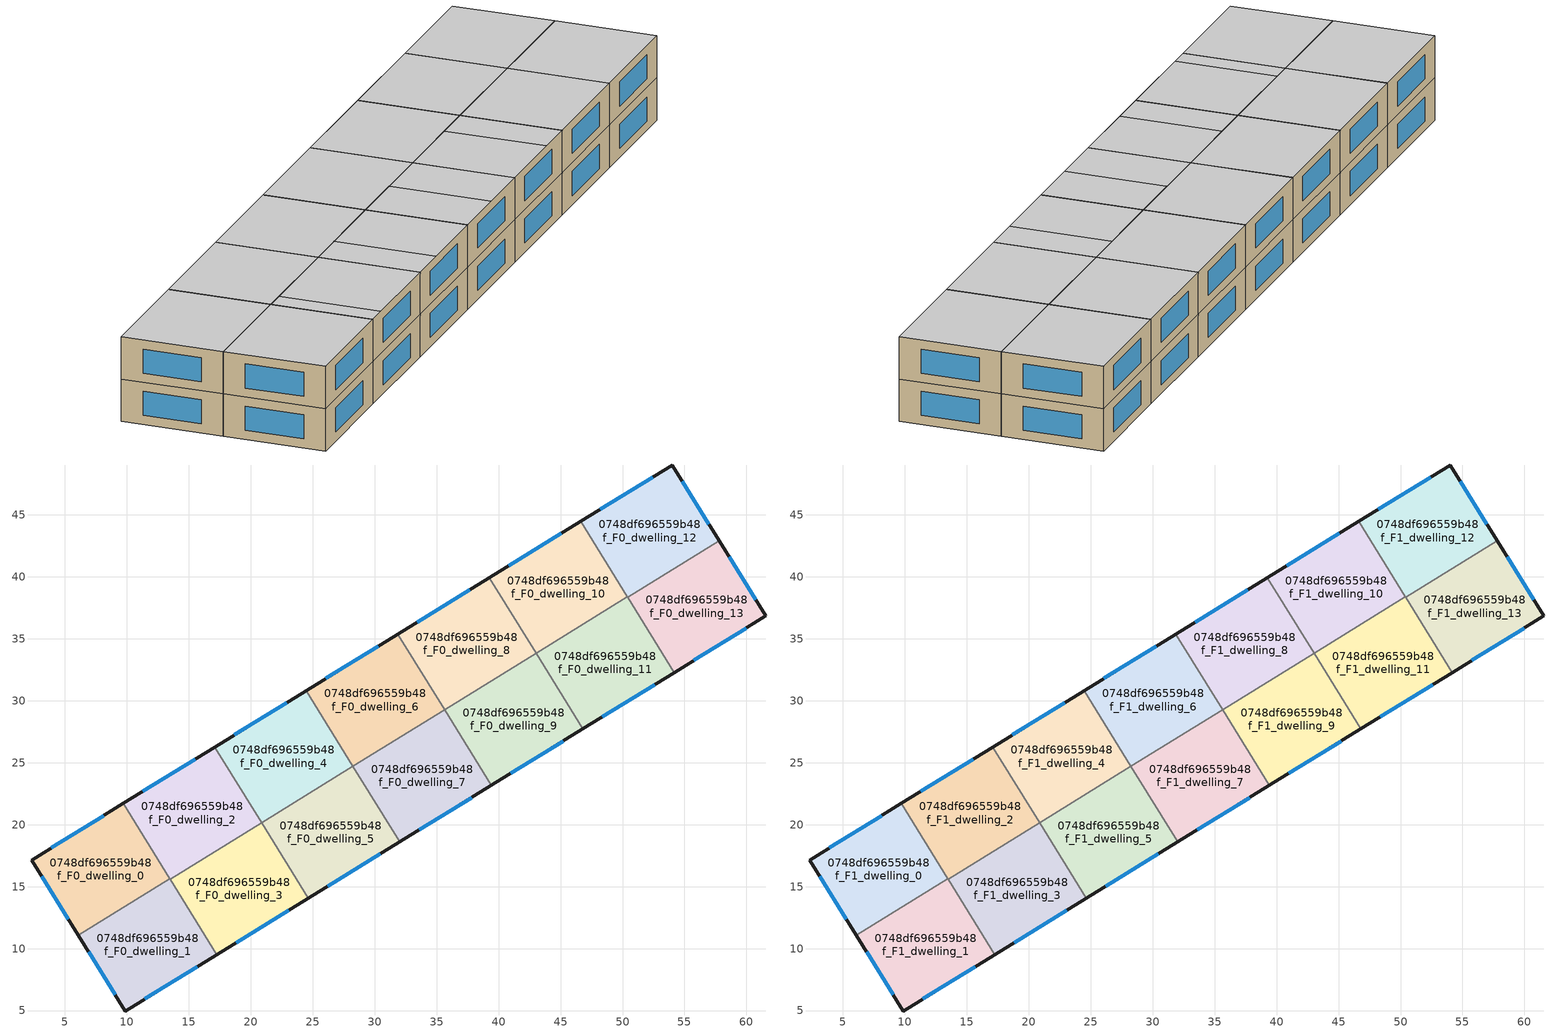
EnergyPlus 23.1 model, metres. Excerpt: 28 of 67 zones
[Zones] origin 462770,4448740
0748df696559b48f_F0_dwelling_0
 floor ground (EU_floor_Construction): 9.72,21.72 13.48,15.62 6.09,11.07 2.31,17.15 z0
 wall outside (EU_wall_Construction): 9.72,21.72 2.31,17.15 6.09,11.07 z0:3
 wall to 0748df696559b48f_F0_dwelling_1 (EU_wall_Construction): 6.09,11.07 13.48,15.62 z0:3
 wall to 0748df696559b48f_F0_dwelling_2 (EU_wall_Construction): 13.48,15.62 9.72,21.72 z0:3
 window (EU_Window_Construction): 3.12,15.85 5.28,12.37 / 8.13,20.74 3.9,18.13 z0.64:2.36
0748df696559b48f_F0_dwelling_1
 floor ground (EU_floor_Construction): 13.48,15.62 17.25,9.51 9.89,4.97 6.09,11.07 z0
 wall outside (EU_wall_Construction): 6.09,11.07 9.89,4.97 17.25,9.51 z0:3
 wall to 0748df696559b48f_F0_dwelling_3 (EU_wall_Construction): 17.25,9.51 13.48,15.61 z0:3
 wall to 0748df696559b48f_F0_dwelling_2 (EU_wall_Construction): 13.48,15.61 13.48,15.62 z0:3
 window (EU_Window_Construction): 6.91,9.76 9.08,6.27 / 11.47,5.94 15.67,8.53 z0.64:2.36
0748df696559b48f_F0_dwelling_10
 floor ground (EU_floor_Construction): 46.64,44.49 50.4,38.38 43.02,33.83 39.25,39.93 z0
 wall outside (EU_wall_Construction): 46.64,44.49 39.25,39.93 z0:3
 wall to 0748df696559b48f_F0_dwelling_11 (EU_wall_Construction): 43.02,33.83 50.4,38.38 z0:3
 wall to 0748df696559b48f_F0_dwelling_8 (EU_wall_Construction): 39.25,39.93 43.02,33.83 z0:3
 wall to 0748df696559b48f_F0_dwelling_12 (EU_wall_Construction): 50.4,38.38 46.64,44.49 z0:3
 window (EU_Window_Construction): 45.06,43.51 40.83,40.91 z0.64:2.36
0748df696559b48f_F0_dwelling_11
 floor ground (EU_floor_Construction): 50.4,38.38 54.17,32.28 46.78,27.72 43.02,33.83 z0
 wall outside (EU_wall_Construction): 46.78,27.72 54.17,32.28 z0:3
 wall to 0748df696559b48f_F0_dwelling_9 (EU_wall_Construction): 43.02,33.83 46.78,27.72 z0:3
 wall to 0748df696559b48f_F0_dwelling_13 (EU_wall_Construction): 54.17,32.28 50.41,38.37 z0:3
 wall to 0748df696559b48f_F0_dwelling_12 (EU_wall_Construction): 50.41,38.37 50.4,38.38 z0:3
 window (EU_Window_Construction): 48.37,28.7 52.59,31.3 z0.64:2.36
0748df696559b48f_F0_dwelling_12
 floor ground (EU_floor_Construction): 54,49.03 57.79,42.93 50.41,38.37 46.64,44.49 z0
 wall outside (EU_wall_Construction): 57.79,42.93 54,49.03 46.64,44.49 z0:3
 wall to 0748df696559b48f_F0_dwelling_13 (EU_wall_Construction): 50.41,38.37 57.79,42.93 z0:3
 window (EU_Window_Construction): 56.98,44.23 54.81,47.72 / 52.42,48.05 48.21,45.46 z0.64:2.36
0748df696559b48f_F0_dwelling_13
 floor ground (EU_floor_Construction): 57.79,42.93 61.57,36.85 54.17,32.28 50.41,38.37 z0
 wall outside (EU_wall_Construction): 54.17,32.28 61.57,36.85 57.79,42.93 z0:3
 window (EU_Window_Construction): 60.76,38.15 58.6,41.62 / 55.75,33.26 59.99,35.87 z0.64:2.36
0748df696559b48f_F0_dwelling_2
 floor ground (EU_floor_Construction): 17.1,26.27 20.87,20.17 13.48,15.61 9.72,21.72 z0
 wall outside (EU_wall_Construction): 17.1,26.27 9.72,21.72 z0:3
 wall to 0748df696559b48f_F0_dwelling_4 (EU_wall_Construction): 20.87,20.17 17.1,26.27 z0:3
 wall to 0748df696559b48f_F0_dwelling_3 (EU_wall_Construction): 13.48,15.61 20.87,20.17 z0:3
 window (EU_Window_Construction): 15.52,25.29 11.3,22.69 z0.64:2.36
0748df696559b48f_F0_dwelling_3
 floor ground (EU_floor_Construction): 20.87,20.17 24.63,14.06 17.25,9.51 13.48,15.61 z0
 wall outside (EU_wall_Construction): 17.25,9.51 24.63,14.06 z0:3
 wall to 0748df696559b48f_F0_dwelling_5 (EU_wall_Construction): 24.63,14.06 20.87,20.17 z0:3
 window (EU_Window_Construction): 18.83,10.48 23.05,13.09 z0.64:2.36
0748df696559b48f_F0_dwelling_4
 floor ground (EU_floor_Construction): 24.49,30.82 28.25,24.72 20.87,20.17 17.1,26.27 z0
 wall outside (EU_wall_Construction): 24.49,30.82 17.1,26.27 z0:3
 wall to 0748df696559b48f_F0_dwelling_5 (EU_wall_Construction): 20.87,20.17 28.25,24.72 z0:3
 wall to 0748df696559b48f_F0_dwelling_6 (EU_wall_Construction): 28.25,24.72 24.49,30.82 z0:3
 window (EU_Window_Construction): 22.9,29.85 18.68,27.25 z0.64:2.36
0748df696559b48f_F0_dwelling_5
 floor ground (EU_floor_Construction): 28.25,24.72 32.02,18.62 24.63,14.06 20.87,20.17 z0
 wall outside (EU_wall_Construction): 24.63,14.06 32.02,18.62 z0:3
 wall to 0748df696559b48f_F0_dwelling_7 (EU_wall_Construction): 32.02,18.62 28.25,24.72 z0:3
 window (EU_Window_Construction): 26.21,15.04 30.43,17.64 z0.64:2.36
0748df696559b48f_F0_dwelling_6
 floor ground (EU_floor_Construction): 31.87,35.38 35.64,29.27 28.25,24.72 24.49,30.82 z0
 wall outside (EU_wall_Construction): 31.87,35.38 24.49,30.82 z0:3
 wall to 0748df696559b48f_F0_dwelling_8 (EU_wall_Construction): 35.64,29.27 31.87,35.38 z0:3
 wall to 0748df696559b48f_F0_dwelling_7 (EU_wall_Construction): 28.25,24.72 35.64,29.27 z0:3
 window (EU_Window_Construction): 30.29,34.4 26.07,31.8 z0.64:2.36
0748df696559b48f_F0_dwelling_7
 floor ground (EU_floor_Construction): 35.64,29.27 39.4,23.17 32.02,18.62 28.25,24.72 z0
 wall outside (EU_wall_Construction): 32.02,18.62 39.4,23.17 z0:3
 wall to 0748df696559b48f_F0_dwelling_9 (EU_wall_Construction): 39.4,23.17 35.64,29.27 z0:3
 window (EU_Window_Construction): 33.6,19.59 37.82,22.19 z0.64:2.36
0748df696559b48f_F0_dwelling_8
 floor ground (EU_floor_Construction): 39.25,39.93 43.02,33.83 35.64,29.27 31.87,35.38 z0
 wall outside (EU_wall_Construction): 39.25,39.93 31.87,35.38 z0:3
 wall to 0748df696559b48f_F0_dwelling_9 (EU_wall_Construction): 35.64,29.27 43.02,33.83 z0:3
 window (EU_Window_Construction): 37.67,38.96 33.45,36.35 z0.64:2.36
0748df696559b48f_F0_dwelling_9
 floor ground (EU_floor_Construction): 43.02,33.83 46.78,27.72 39.4,23.17 35.64,29.27 z0
 wall outside (EU_wall_Construction): 39.4,23.17 46.78,27.72 z0:3
 window (EU_Window_Construction): 40.98,24.15 45.2,26.75 z0.64:2.36
0748df696559b48f_F1_dwelling_0
 floor to 0748df696559b48f_F0_dwelling_0 (EU_floor_Construction): 9.72,21.72 13.48,15.62 6.09,11.07 2.31,17.15 z3
 wall outside (EU_wall_Construction): 9.72,21.72 2.31,17.15 6.09,11.07 z3:6
 wall to 0748df696559b48f_F1_dwelling_1 (EU_wall_Construction): 6.09,11.07 13.48,15.62 z3:6
 wall to 0748df696559b48f_F1_dwelling_2 (EU_wall_Construction): 13.48,15.62 9.72,21.72 z3:6
 window (EU_Window_Construction): 3.12,15.85 5.28,12.37 / 8.13,20.74 3.9,18.13 z3.64:5.36
 ceiling to 0748df696559b48f_F2_dwelling_6 (EU_floor_Construction): 13.47,15.61 9.71,21.71 2.31,17.15 6.09,11.07 z6
 ceiling to 0748df696559b48f_F2_dwelling_7 (EU_floor_Construction): 13.48,15.62 9.72,21.72 9.71,21.71 13.47,15.61 z6
0748df696559b48f_F1_dwelling_1
 floor to 0748df696559b48f_F0_dwelling_1 (EU_floor_Construction): 13.48,15.62 17.25,9.51 9.89,4.97 6.09,11.07 z3
 wall outside (EU_wall_Construction): 6.09,11.07 9.89,4.97 17.25,9.51 z3:6
 wall to 0748df696559b48f_F1_dwelling_3 (EU_wall_Construction): 17.25,9.51 13.48,15.61 z3:6
 wall to 0748df696559b48f_F1_dwelling_2 (EU_wall_Construction): 13.48,15.61 13.48,15.62 z3:6
 window (EU_Window_Construction): 6.91,9.76 9.08,6.27 / 11.47,5.94 15.67,8.53 z3.64:5.36
 ceiling to 0748df696559b48f_F2_dwelling_0 (EU_floor_Construction): 17.25,9.51 13.48,15.61 6.1,11.06 9.89,4.97 z6
 ceiling to 0748df696559b48f_F2_dwelling_6 (EU_floor_Construction): 13.47,15.6 13.47,15.61 6.09,11.07 6.1,11.06 z6
0748df696559b48f_F1_dwelling_10
 floor to 0748df696559b48f_F0_dwelling_10 (EU_floor_Construction): 46.64,44.49 50.4,38.38 43.02,33.83 39.25,39.93 z3
 wall outside (EU_wall_Construction): 46.64,44.49 39.25,39.93 z3:6
 wall to 0748df696559b48f_F1_dwelling_11 (EU_wall_Construction): 43.02,33.83 50.4,38.38 z3:6
 wall to 0748df696559b48f_F1_dwelling_8 (EU_wall_Construction): 39.25,39.93 43.02,33.83 z3:6
 wall to 0748df696559b48f_F1_dwelling_12 (EU_wall_Construction): 50.4,38.38 46.64,44.49 z3:6
 window (EU_Window_Construction): 45.06,43.51 40.83,40.91 z3.64:5.36
 ceiling to 0748df696559b48f_F2_dwelling_11 (EU_floor_Construction): 50.39,38.38 46.63,44.48 39.25,39.93 43.02,33.83 z6
 ceiling to 0748df696559b48f_F2_dwelling_12 (EU_floor_Construction): 50.4,38.38 46.64,44.49 46.63,44.48 50.39,38.38 z6
0748df696559b48f_F1_dwelling_11
 floor to 0748df696559b48f_F0_dwelling_11 (EU_floor_Construction): 50.4,38.38 54.17,32.28 46.78,27.72 43.02,33.83 z3
 wall outside (EU_wall_Construction): 46.78,27.72 54.17,32.28 z3:6
 wall to 0748df696559b48f_F1_dwelling_9 (EU_wall_Construction): 43.02,33.83 46.78,27.72 z3:6
 wall to 0748df696559b48f_F1_dwelling_13 (EU_wall_Construction): 54.17,32.28 50.41,38.37 z3:6
 wall to 0748df696559b48f_F1_dwelling_12 (EU_wall_Construction): 50.41,38.37 50.4,38.38 z3:6
 window (EU_Window_Construction): 48.37,28.7 52.59,31.3 z3.64:5.36
 ceiling adiabatic (EU_roof_Construction): 54.17,32.28 50.4,38.38 43.02,33.83 46.78,27.72 z6
0748df696559b48f_F1_dwelling_12
 floor to 0748df696559b48f_F0_dwelling_12 (EU_floor_Construction): 54,49.03 57.79,42.93 50.41,38.37 46.64,44.49 z3
 wall outside (EU_wall_Construction): 57.79,42.93 54,49.03 46.64,44.49 z3:6
 wall to 0748df696559b48f_F1_dwelling_13 (EU_wall_Construction): 50.41,38.37 57.79,42.93 z3:6
 window (EU_Window_Construction): 56.98,44.23 54.81,47.72 / 52.42,48.05 48.21,45.46 z3.64:5.36
 ceiling to 0748df696559b48f_F2_dwelling_12 (EU_floor_Construction): 57.78,42.94 54,49.03 46.64,44.49 50.4,38.38 z6
 ceiling to 0748df696559b48f_F2_dwelling_5 (EU_floor_Construction): 57.79,42.93 57.78,42.94 50.4,38.38 50.41,38.37 z6
0748df696559b48f_F1_dwelling_13
 floor to 0748df696559b48f_F0_dwelling_13 (EU_floor_Construction): 57.79,42.93 61.57,36.85 54.17,32.28 50.41,38.37 z3
 wall outside (EU_wall_Construction): 54.17,32.28 61.57,36.85 57.79,42.93 z3:6
 window (EU_Window_Construction): 60.76,38.15 58.6,41.62 / 55.75,33.26 59.99,35.87 z3.64:5.36
 ceiling to 0748df696559b48f_F2_dwelling_5 (EU_floor_Construction): 61.57,36.85 57.79,42.93 50.41,38.37 54.17,32.28 z6
0748df696559b48f_F1_dwelling_2
 floor to 0748df696559b48f_F0_dwelling_2 (EU_floor_Construction): 17.1,26.27 20.87,20.17 13.48,15.61 9.72,21.72 z3
 wall outside (EU_wall_Construction): 17.1,26.27 9.72,21.72 z3:6
 wall to 0748df696559b48f_F1_dwelling_4 (EU_wall_Construction): 20.87,20.17 17.1,26.27 z3:6
 wall to 0748df696559b48f_F1_dwelling_3 (EU_wall_Construction): 13.48,15.61 20.87,20.17 z3:6
 window (EU_Window_Construction): 15.52,25.29 11.3,22.69 z3.64:5.36
 ceiling to 0748df696559b48f_F2_dwelling_8 (EU_floor_Construction): 20.87,20.17 17.1,26.27 17.09,26.26 20.86,20.16 z6
 ceiling adiabatic (EU_roof_Construction): 20.86,20.16 17.09,26.26 9.72,21.72 13.48,15.61 z6
0748df696559b48f_F1_dwelling_3
 floor to 0748df696559b48f_F0_dwelling_3 (EU_floor_Construction): 20.87,20.17 24.63,14.06 17.25,9.51 13.48,15.61 z3
 wall outside (EU_wall_Construction): 17.25,9.51 24.63,14.06 z3:6
 wall to 0748df696559b48f_F1_dwelling_5 (EU_wall_Construction): 24.63,14.06 20.87,20.17 z3:6
 window (EU_Window_Construction): 18.83,10.48 23.05,13.09 z3.64:5.36
 ceiling to 0748df696559b48f_F2_dwelling_1 (EU_floor_Construction): 24.63,14.06 20.87,20.17 14.73,16.38 18.49,10.27 z6
 ceiling to 0748df696559b48f_F2_dwelling_0 (EU_floor_Construction): 18.49,10.27 14.73,16.38 13.48,15.61 17.25,9.51 z6
0748df696559b48f_F1_dwelling_4
 floor to 0748df696559b48f_F0_dwelling_4 (EU_floor_Construction): 24.49,30.82 28.25,24.72 20.87,20.17 17.1,26.27 z3
 wall outside (EU_wall_Construction): 24.49,30.82 17.1,26.27 z3:6
 wall to 0748df696559b48f_F1_dwelling_5 (EU_wall_Construction): 20.87,20.17 28.25,24.72 z3:6
 wall to 0748df696559b48f_F1_dwelling_6 (EU_wall_Construction): 28.25,24.72 24.49,30.82 z3:6
 window (EU_Window_Construction): 22.9,29.85 18.68,27.25 z3.64:5.36
 ceiling to 0748df696559b48f_F2_dwelling_8 (EU_floor_Construction): 28.24,24.71 24.47,30.82 17.1,26.27 20.87,20.17 z6
 ceiling to 0748df696559b48f_F2_dwelling_9 (EU_floor_Construction): 28.25,24.72 24.49,30.82 24.47,30.82 28.24,24.71 z6
0748df696559b48f_F1_dwelling_5
 floor to 0748df696559b48f_F0_dwelling_5 (EU_floor_Construction): 28.25,24.72 32.02,18.62 24.63,14.06 20.87,20.17 z3
 wall outside (EU_wall_Construction): 24.63,14.06 32.02,18.62 z3:6
 wall to 0748df696559b48f_F1_dwelling_7 (EU_wall_Construction): 32.02,18.62 28.25,24.72 z3:6
 window (EU_Window_Construction): 26.21,15.04 30.43,17.64 z3.64:5.36
 ceiling to 0748df696559b48f_F2_dwelling_2 (EU_floor_Construction): 32.02,18.62 28.25,24.72 23.34,21.69 27.11,15.59 z6
 ceiling to 0748df696559b48f_F2_dwelling_1 (EU_floor_Construction): 27.11,15.59 23.34,21.69 20.87,20.17 24.63,14.06 z6
0748df696559b48f_F1_dwelling_6
 floor to 0748df696559b48f_F0_dwelling_6 (EU_floor_Construction): 31.87,35.38 35.64,29.27 28.25,24.72 24.49,30.82 z3
 wall outside (EU_wall_Construction): 31.87,35.38 24.49,30.82 z3:6
 wall to 0748df696559b48f_F1_dwelling_8 (EU_wall_Construction): 35.64,29.27 31.87,35.38 z3:6
 wall to 0748df696559b48f_F1_dwelling_7 (EU_wall_Construction): 28.25,24.72 35.64,29.27 z3:6
 window (EU_Window_Construction): 30.29,34.4 26.07,31.8 z3.64:5.36
 ceiling to 0748df696559b48f_F2_dwelling_9 (EU_floor_Construction): 35.62,29.27 31.86,35.37 24.49,30.82 28.25,24.72 z6
 ceiling to 0748df696559b48f_F2_dwelling_10 (EU_floor_Construction): 35.64,29.27 31.87,35.38 31.86,35.37 35.62,29.27 z6
0748df696559b48f_F1_dwelling_7
 floor to 0748df696559b48f_F0_dwelling_7 (EU_floor_Construction): 35.64,29.27 39.4,23.17 32.02,18.62 28.25,24.72 z3
 wall outside (EU_wall_Construction): 32.02,18.62 39.4,23.17 z3:6
 wall to 0748df696559b48f_F1_dwelling_9 (EU_wall_Construction): 39.4,23.17 35.64,29.27 z3:6
 window (EU_Window_Construction): 33.6,19.59 37.82,22.19 z3.64:5.36
 ceiling to 0748df696559b48f_F2_dwelling_2 (EU_floor_Construction): 35.72,20.9 31.95,27 28.25,24.72 32.02,18.62 z6
 ceiling to 0748df696559b48f_F2_dwelling_3 (EU_floor_Construction): 39.4,23.17 35.64,29.27 31.95,27 35.72,20.9 z6
0748df696559b48f_F1_dwelling_8
 floor to 0748df696559b48f_F0_dwelling_8 (EU_floor_Construction): 39.25,39.93 43.02,33.83 35.64,29.27 31.87,35.38 z3
 wall outside (EU_wall_Construction): 39.25,39.93 31.87,35.38 z3:6
 wall to 0748df696559b48f_F1_dwelling_9 (EU_wall_Construction): 35.64,29.27 43.02,33.83 z3:6
 window (EU_Window_Construction): 37.67,38.96 33.45,36.35 z3.64:5.36
 ceiling to 0748df696559b48f_F2_dwelling_10 (EU_floor_Construction): 43.01,33.82 39.24,39.93 31.87,35.38 35.64,29.27 z6
 ceiling to 0748df696559b48f_F2_dwelling_11 (EU_floor_Construction): 43.02,33.83 39.25,39.93 39.24,39.93 43.01,33.82 z6
0748df696559b48f_F1_dwelling_9
 floor to 0748df696559b48f_F0_dwelling_9 (EU_floor_Construction): 43.02,33.83 46.78,27.72 39.4,23.17 35.64,29.27 z3
 wall outside (EU_wall_Construction): 39.4,23.17 46.78,27.72 z3:6
 window (EU_Window_Construction): 40.98,24.15 45.2,26.75 z3.64:5.36
 ceiling to 0748df696559b48f_F2_dwelling_3 (EU_floor_Construction): 44.33,26.21 40.57,32.32 35.64,29.27 39.4,23.17 z6
 ceiling to 0748df696559b48f_F2_dwelling_4 (EU_floor_Construction): 46.78,27.72 43.02,33.83 40.57,32.32 44.33,26.21 z6
[Building]
EU S2 Campaign: North Axis=0; Terrain=City; Solar Distribution=FullExterior
[Site:Location]
Yerevan-Zvartnots.Intl.AP: Latitude=40.15; Longitude=44.383; Time Zone=4; Elevation=854
[SizingPeriod:WeatherFileDays]
AnnualSizingPeriod: Begin Month=1; Begin Day of Month=1; End Month=12; End Day of Month=31; Day of Week for Start Day=Monday; Use Weather File Daylight Saving Period=No; Use Weather File Rain and Snow Indicators=No
[MATERIAL]
EU_InternalMass_Material: Roughness=MediumRough; Thickness=0.1; Conductivity=1; Density=1800; Specific Heat=900; Thermal Absorptance=0.9; Solar Absorptance=0.7; Visible Absorptance=0.7
[MATERIAL:NOMASS] Roughness=MediumRough; Thermal Absorptance=0.9; Solar Absorptance=0.7; Visible Absorptance=0.7
Name | Thermal Resistance
EU_wall_NoMass | 1.05043
EU_roof_NoMass | 1.45357
EU_floor_NoMass | 0.478065
[WINDOWMATERIAL:SIMPLEGLAZINGSYSTEM]
EU_Window_SimpleGlazing: UFactor=2.5566; Solar Heat Gain Coefficient=0.75; Visible Transmittance=0.75
[CONSTRUCTION]
EU_wall_Construction: EU_wall_NoMass
EU_roof_Construction: EU_roof_NoMass
EU_floor_Construction: EU_floor_NoMass
EU_Window_Construction: EU_Window_SimpleGlazing
EU_InternalMass_Construction: EU_InternalMass_Material
[ZONE] Type=1; Multiplier=1; Ceiling Height=autocalculate; Floor Area=autocalculate; Part of Total Floor Area=Yes
Name | Volume
0748df696559b48f_F0_dwelling_0; 0748df696559b48f_F1_dwelling_0; 0748df696559b48f_F0_dwelling_13; 0748df696559b48f_F1_dwelling_13 | 186.645
0748df696559b48f_F0_dwelling_1; 0748df696559b48f_F1_dwelling_1; 0748df696559b48f_F0_dwelling_12; 0748df696559b48f_F1_dwelling_12 | 186.65
0748df696559b48f_F0_dwelling_10; 0748df696559b48f_F1_dwelling_10; 0748df696559b48f_F0_dwelling_4; 0748df696559b48f_F1_dwelling_4; 0748df696559b48f_F0_dwelling_8; 0748df696559b48f_F1_dwelling_8 | 186.673
0748df696559b48f_F0_dwelling_11; 0748df696559b48f_F1_dwelling_11; 0748df696559b48f_F0_dwelling_5; 0748df696559b48f_F1_dwelling_5 | 186.635
0748df696559b48f_F0_dwelling_2; 0748df696559b48f_F1_dwelling_2 | 186.672
0748df696559b48f_F0_dwelling_3; 0748df696559b48f_F1_dwelling_3 | 186.654
0748df696559b48f_F0_dwelling_6; 0748df696559b48f_F1_dwelling_6 | 186.687
0748df696559b48f_F0_dwelling_7; 0748df696559b48f_F1_dwelling_7 | 186.665
0748df696559b48f_F0_dwelling_9; 0748df696559b48f_F1_dwelling_9 | 186.653
[INTERNALMASS] Construction=EU_InternalMass_Construction
Name | Zone or ZoneList | Surface Area
0748df696559b48f_F0_dwelling_0_EU_InternalMass | 0748df696559b48f_F0_dwelling_0 | 62.2158
0748df696559b48f_F0_dwelling_1_EU_InternalMass | 0748df696559b48f_F0_dwelling_1 | 62.2176
0748df696559b48f_F0_dwelling_2_EU_InternalMass | 0748df696559b48f_F0_dwelling_2 | 62.2232
0748df696559b48f_F0_dwelling_3_EU_InternalMass | 0748df696559b48f_F0_dwelling_3 | 62.2177
0748df696559b48f_F0_dwelling_4_EU_InternalMass | 0748df696559b48f_F0_dwelling_4 | 62.2244
0748df696559b48f_F0_dwelling_5_EU_InternalMass | 0748df696559b48f_F0_dwelling_5 | 62.2128
0748df696559b48f_F0_dwelling_6_EU_InternalMass | 0748df696559b48f_F0_dwelling_6 | 62.2293
0748df696559b48f_F0_dwelling_7_EU_InternalMass | 0748df696559b48f_F0_dwelling_7 | 62.2234
0748df696559b48f_F0_dwelling_8_EU_InternalMass | 0748df696559b48f_F0_dwelling_8 | 62.2255
0748df696559b48f_F0_dwelling_9_EU_InternalMass | 0748df696559b48f_F0_dwelling_9 | 62.2177
0748df696559b48f_F0_dwelling_10_EU_InternalMass | 0748df696559b48f_F0_dwelling_10 | 62.2244
0748df696559b48f_F0_dwelling_11_EU_InternalMass | 0748df696559b48f_F0_dwelling_11 | 62.2105
0748df696559b48f_F0_dwelling_12_EU_InternalMass | 0748df696559b48f_F0_dwelling_12 | 62.2176
0748df696559b48f_F0_dwelling_13_EU_InternalMass | 0748df696559b48f_F0_dwelling_13 | 62.2158
0748df696559b48f_F1_dwelling_0_EU_InternalMass | 0748df696559b48f_F1_dwelling_0 | 62.2158
0748df696559b48f_F1_dwelling_1_EU_InternalMass | 0748df696559b48f_F1_dwelling_1 | 62.2176
0748df696559b48f_F1_dwelling_2_EU_InternalMass | 0748df696559b48f_F1_dwelling_2 | 62.2232
0748df696559b48f_F1_dwelling_3_EU_InternalMass | 0748df696559b48f_F1_dwelling_3 | 62.2177
0748df696559b48f_F1_dwelling_4_EU_InternalMass | 0748df696559b48f_F1_dwelling_4 | 62.2244
0748df696559b48f_F1_dwelling_5_EU_InternalMass | 0748df696559b48f_F1_dwelling_5 | 62.2128
0748df696559b48f_F1_dwelling_6_EU_InternalMass | 0748df696559b48f_F1_dwelling_6 | 62.2293
0748df696559b48f_F1_dwelling_7_EU_InternalMass | 0748df696559b48f_F1_dwelling_7 | 62.2234
0748df696559b48f_F1_dwelling_8_EU_InternalMass | 0748df696559b48f_F1_dwelling_8 | 62.2255
0748df696559b48f_F1_dwelling_9_EU_InternalMass | 0748df696559b48f_F1_dwelling_9 | 62.2177
0748df696559b48f_F1_dwelling_10_EU_InternalMass | 0748df696559b48f_F1_dwelling_10 | 62.2244
0748df696559b48f_F1_dwelling_11_EU_InternalMass | 0748df696559b48f_F1_dwelling_11 | 62.2105
0748df696559b48f_F1_dwelling_12_EU_InternalMass | 0748df696559b48f_F1_dwelling_12 | 62.2176
0748df696559b48f_F1_dwelling_13_EU_InternalMass | 0748df696559b48f_F1_dwelling_13 | 62.2158
[OTHEREQUIPMENT] Fuel Type=Electricity; Design Level Calculation Method=Watts/Area; Power per Zone Floor Area=1; Fraction Latent=0; Fraction Radiant=0; Fraction Lost=0; Carbon Dioxide Generation Rate=0; EndUse Subcategory=EU_Step8_InternalGains
Name | Zone or ZoneList or Space or SpaceList | Schedule
EU_Step8_InternalGain_0748df696559b48f_F0_dwelling_0_f000 | 0748df696559b48f_F0_dwelling_0 | EU_Step8_GainSchedule_0748df696559b48f_F0_dwelling_0_f000
EU_Step8_InternalGain_0748df696559b48f_F0_dwelling_1_f000 | 0748df696559b48f_F0_dwelling_1 | EU_Step8_GainSchedule_0748df696559b48f_F0_dwelling_1_f000
EU_Step8_InternalGain_0748df696559b48f_F0_dwelling_2_f000 | 0748df696559b48f_F0_dwelling_2 | EU_Step8_GainSchedule_0748df696559b48f_F0_dwelling_2_f000
EU_Step8_InternalGain_0748df696559b48f_F0_dwelling_3_f000 | 0748df696559b48f_F0_dwelling_3 | EU_Step8_GainSchedule_0748df696559b48f_F0_dwelling_3_f000
EU_Step8_InternalGain_0748df696559b48f_F0_dwelling_4_f000 | 0748df696559b48f_F0_dwelling_4 | EU_Step8_GainSchedule_0748df696559b48f_F0_dwelling_4_f000
EU_Step8_InternalGain_0748df696559b48f_F0_dwelling_5_f000 | 0748df696559b48f_F0_dwelling_5 | EU_Step8_GainSchedule_0748df696559b48f_F0_dwelling_5_f000
EU_Step8_InternalGain_0748df696559b48f_F0_dwelling_6_f000 | 0748df696559b48f_F0_dwelling_6 | EU_Step8_GainSchedule_0748df696559b48f_F0_dwelling_6_f000
EU_Step8_InternalGain_0748df696559b48f_F0_dwelling_7_f000 | 0748df696559b48f_F0_dwelling_7 | EU_Step8_GainSchedule_0748df696559b48f_F0_dwelling_7_f000
EU_Step8_InternalGain_0748df696559b48f_F0_dwelling_8_f000 | 0748df696559b48f_F0_dwelling_8 | EU_Step8_GainSchedule_0748df696559b48f_F0_dwelling_8_f000
EU_Step8_InternalGain_0748df696559b48f_F0_dwelling_9_f000 | 0748df696559b48f_F0_dwelling_9 | EU_Step8_GainSchedule_0748df696559b48f_F0_dwelling_9_f000
EU_Step8_InternalGain_0748df696559b48f_F0_dwelling_10_f000 | 0748df696559b48f_F0_dwelling_10 | EU_Step8_GainSchedule_0748df696559b48f_F0_dwelling_10_f000
EU_Step8_InternalGain_0748df696559b48f_F0_dwelling_11_f000 | 0748df696559b48f_F0_dwelling_11 | EU_Step8_GainSchedule_0748df696559b48f_F0_dwelling_11_f000
EU_Step8_InternalGain_0748df696559b48f_F0_dwelling_12_f000 | 0748df696559b48f_F0_dwelling_12 | EU_Step8_GainSchedule_0748df696559b48f_F0_dwelling_12_f000
EU_Step8_InternalGain_0748df696559b48f_F0_dwelling_13_f000 | 0748df696559b48f_F0_dwelling_13 | EU_Step8_GainSchedule_0748df696559b48f_F0_dwelling_13_f000
EU_Step8_InternalGain_0748df696559b48f_F1_dwelling_0_f000 | 0748df696559b48f_F1_dwelling_0 | EU_Step8_GainSchedule_0748df696559b48f_F1_dwelling_0_f000
EU_Step8_InternalGain_0748df696559b48f_F1_dwelling_1_f000 | 0748df696559b48f_F1_dwelling_1 | EU_Step8_GainSchedule_0748df696559b48f_F1_dwelling_1_f000
EU_Step8_InternalGain_0748df696559b48f_F1_dwelling_2_f000 | 0748df696559b48f_F1_dwelling_2 | EU_Step8_GainSchedule_0748df696559b48f_F1_dwelling_2_f000
EU_Step8_InternalGain_0748df696559b48f_F1_dwelling_3_f000 | 0748df696559b48f_F1_dwelling_3 | EU_Step8_GainSchedule_0748df696559b48f_F1_dwelling_3_f000
EU_Step8_InternalGain_0748df696559b48f_F1_dwelling_4_f000 | 0748df696559b48f_F1_dwelling_4 | EU_Step8_GainSchedule_0748df696559b48f_F1_dwelling_4_f000
EU_Step8_InternalGain_0748df696559b48f_F1_dwelling_5_f000 | 0748df696559b48f_F1_dwelling_5 | EU_Step8_GainSchedule_0748df696559b48f_F1_dwelling_5_f000
EU_Step8_InternalGain_0748df696559b48f_F1_dwelling_6_f000 | 0748df696559b48f_F1_dwelling_6 | EU_Step8_GainSchedule_0748df696559b48f_F1_dwelling_6_f000
EU_Step8_InternalGain_0748df696559b48f_F1_dwelling_7_f000 | 0748df696559b48f_F1_dwelling_7 | EU_Step8_GainSchedule_0748df696559b48f_F1_dwelling_7_f000
EU_Step8_InternalGain_0748df696559b48f_F1_dwelling_8_f000 | 0748df696559b48f_F1_dwelling_8 | EU_Step8_GainSchedule_0748df696559b48f_F1_dwelling_8_f000
EU_Step8_InternalGain_0748df696559b48f_F1_dwelling_9_f000 | 0748df696559b48f_F1_dwelling_9 | EU_Step8_GainSchedule_0748df696559b48f_F1_dwelling_9_f000
EU_Step8_InternalGain_0748df696559b48f_F1_dwelling_10_f000 | 0748df696559b48f_F1_dwelling_10 | EU_Step8_GainSchedule_0748df696559b48f_F1_dwelling_10_f000
EU_Step8_InternalGain_0748df696559b48f_F1_dwelling_11_f000 | 0748df696559b48f_F1_dwelling_11 | EU_Step8_GainSchedule_0748df696559b48f_F1_dwelling_11_f000
EU_Step8_InternalGain_0748df696559b48f_F1_dwelling_12_f000 | 0748df696559b48f_F1_dwelling_12 | EU_Step8_GainSchedule_0748df696559b48f_F1_dwelling_12_f000
EU_Step8_InternalGain_0748df696559b48f_F1_dwelling_13_f000 | 0748df696559b48f_F1_dwelling_13 | EU_Step8_GainSchedule_0748df696559b48f_F1_dwelling_13_f000
[ZONEVENTILATION:DESIGNFLOWRATE] Schedule=EU_AlwaysOn; Design Flow Rate Calculation Method=AirChanges/Hour; Air Changes per Hour=0.557805; Ventilation Type=Natural; Fan Pressure Rise=0; Fan Total Efficiency=1; Constant Term Coefficient=1; Temperature Term Coefficient=0; Velocity Term Coefficient=0; Velocity Squared Term Coefficient=0; Minimum Indoor Temperature=-100; Maximum Indoor Temperature=100; Delta Temperature=-100; Minimum Outdoor Temperature=-100; Maximum Outdoor Temperature=100; Maximum Wind Speed=40
Name | Zone or ZoneList or Space or SpaceList
EU_ConstantAir_0748df696559b48f_F0_dwelling_0 | 0748df696559b48f_F0_dwelling_0
EU_ConstantAir_0748df696559b48f_F0_dwelling_1 | 0748df696559b48f_F0_dwelling_1
EU_ConstantAir_0748df696559b48f_F0_dwelling_2 | 0748df696559b48f_F0_dwelling_2
EU_ConstantAir_0748df696559b48f_F0_dwelling_3 | 0748df696559b48f_F0_dwelling_3
EU_ConstantAir_0748df696559b48f_F0_dwelling_4 | 0748df696559b48f_F0_dwelling_4
EU_ConstantAir_0748df696559b48f_F0_dwelling_5 | 0748df696559b48f_F0_dwelling_5
EU_ConstantAir_0748df696559b48f_F0_dwelling_6 | 0748df696559b48f_F0_dwelling_6
EU_ConstantAir_0748df696559b48f_F0_dwelling_7 | 0748df696559b48f_F0_dwelling_7
EU_ConstantAir_0748df696559b48f_F0_dwelling_8 | 0748df696559b48f_F0_dwelling_8
EU_ConstantAir_0748df696559b48f_F0_dwelling_9 | 0748df696559b48f_F0_dwelling_9
EU_ConstantAir_0748df696559b48f_F0_dwelling_10 | 0748df696559b48f_F0_dwelling_10
EU_ConstantAir_0748df696559b48f_F0_dwelling_11 | 0748df696559b48f_F0_dwelling_11
EU_ConstantAir_0748df696559b48f_F0_dwelling_12 | 0748df696559b48f_F0_dwelling_12
EU_ConstantAir_0748df696559b48f_F0_dwelling_13 | 0748df696559b48f_F0_dwelling_13
EU_ConstantAir_0748df696559b48f_F1_dwelling_0 | 0748df696559b48f_F1_dwelling_0
EU_ConstantAir_0748df696559b48f_F1_dwelling_1 | 0748df696559b48f_F1_dwelling_1
EU_ConstantAir_0748df696559b48f_F1_dwelling_2 | 0748df696559b48f_F1_dwelling_2
EU_ConstantAir_0748df696559b48f_F1_dwelling_3 | 0748df696559b48f_F1_dwelling_3
EU_ConstantAir_0748df696559b48f_F1_dwelling_4 | 0748df696559b48f_F1_dwelling_4
EU_ConstantAir_0748df696559b48f_F1_dwelling_5 | 0748df696559b48f_F1_dwelling_5
EU_ConstantAir_0748df696559b48f_F1_dwelling_6 | 0748df696559b48f_F1_dwelling_6
EU_ConstantAir_0748df696559b48f_F1_dwelling_7 | 0748df696559b48f_F1_dwelling_7
EU_ConstantAir_0748df696559b48f_F1_dwelling_8 | 0748df696559b48f_F1_dwelling_8
EU_ConstantAir_0748df696559b48f_F1_dwelling_9 | 0748df696559b48f_F1_dwelling_9
EU_ConstantAir_0748df696559b48f_F1_dwelling_10 | 0748df696559b48f_F1_dwelling_10
EU_ConstantAir_0748df696559b48f_F1_dwelling_11 | 0748df696559b48f_F1_dwelling_11
EU_ConstantAir_0748df696559b48f_F1_dwelling_12 | 0748df696559b48f_F1_dwelling_12
EU_ConstantAir_0748df696559b48f_F1_dwelling_13 | 0748df696559b48f_F1_dwelling_13
[HVACTEMPLATE:THERMOSTAT] Constant Heating Setpoint=20; Constant Cooling Setpoint=50
EU_HeatOnly_0748df696559b48f_F0_dwelling_0; EU_HeatOnly_0748df696559b48f_F0_dwelling_1; EU_HeatOnly_0748df696559b48f_F0_dwelling_2; EU_HeatOnly_0748df696559b48f_F0_dwelling_3; EU_HeatOnly_0748df696559b48f_F0_dwelling_4; EU_HeatOnly_0748df696559b48f_F0_dwelling_5; EU_HeatOnly_0748df696559b48f_F0_dwelling_6; EU_HeatOnly_0748df696559b48f_F0_dwelling_7; EU_HeatOnly_0748df696559b48f_F0_dwelling_8; EU_HeatOnly_0748df696559b48f_F0_dwelling_9; EU_HeatOnly_0748df696559b48f_F0_dwelling_10; EU_HeatOnly_0748df696559b48f_F0_dwelling_11; EU_HeatOnly_0748df696559b48f_F0_dwelling_12; EU_HeatOnly_0748df696559b48f_F0_dwelling_13; EU_HeatOnly_0748df696559b48f_F1_dwelling_0; EU_HeatOnly_0748df696559b48f_F1_dwelling_1; EU_HeatOnly_0748df696559b48f_F1_dwelling_2; EU_HeatOnly_0748df696559b48f_F1_dwelling_3; EU_HeatOnly_0748df696559b48f_F1_dwelling_4; EU_HeatOnly_0748df696559b48f_F1_dwelling_5; EU_HeatOnly_0748df696559b48f_F1_dwelling_6; EU_HeatOnly_0748df696559b48f_F1_dwelling_7; EU_HeatOnly_0748df696559b48f_F1_dwelling_8; EU_HeatOnly_0748df696559b48f_F1_dwelling_9; EU_HeatOnly_0748df696559b48f_F1_dwelling_10; EU_HeatOnly_0748df696559b48f_F1_dwelling_11; EU_HeatOnly_0748df696559b48f_F1_dwelling_12; EU_HeatOnly_0748df696559b48f_F1_dwelling_13; EU_HeatOnly_0748df696559b48f_F2_dwelling_0; EU_HeatOnly_0748df696559b48f_F2_dwelling_1; EU_HeatOnly_0748df696559b48f_F2_dwelling_2; EU_HeatOnly_0748df696559b48f_F2_dwelling_3; EU_HeatOnly_0748df696559b48f_F2_dwelling_4; EU_HeatOnly_0748df696559b48f_F2_dwelling_5; EU_HeatOnly_0748df696559b48f_F2_dwelling_6; EU_HeatOnly_0748df696559b48f_F2_dwelling_7; EU_HeatOnly_0748df696559b48f_F2_dwelling_8; EU_HeatOnly_0748df696559b48f_F2_dwelling_9; EU_HeatOnly_0748df696559b48f_F2_dwelling_10; EU_HeatOnly_0748df696559b48f_F2_dwelling_11; EU_HeatOnly_0748df696559b48f_F2_dwelling_12; EU_HeatOnly_0748df696559b48f_F3_dwelling_0; EU_HeatOnly_0748df696559b48f_F3_dwelling_1; EU_HeatOnly_0748df696559b48f_F3_dwelling_2; EU_HeatOnly_0748df696559b48f_F3_dwelling_3; EU_HeatOnly_0748df696559b48f_F3_dwelling_4; EU_HeatOnly_0748df696559b48f_F3_dwelling_5; EU_HeatOnly_0748df696559b48f_F3_dwelling_6; EU_HeatOnly_0748df696559b48f_F3_dwelling_7; EU_HeatOnly_0748df696559b48f_F3_dwelling_8; EU_HeatOnly_0748df696559b48f_F3_dwelling_9; EU_HeatOnly_0748df696559b48f_F3_dwelling_10; EU_HeatOnly_0748df696559b48f_F3_dwelling_11; EU_HeatOnly_0748df696559b48f_F3_dwelling_12; EU_HeatOnly_0748df696559b48f_F4_dwelling_0; EU_HeatOnly_0748df696559b48f_F4_dwelling_1; EU_HeatOnly_0748df696559b48f_F4_dwelling_2; EU_HeatOnly_0748df696559b48f_F4_dwelling_3; EU_HeatOnly_0748df696559b48f_F4_dwelling_4; EU_HeatOnly_0748df696559b48f_F4_dwelling_5; EU_HeatOnly_0748df696559b48f_F4_dwelling_6; EU_HeatOnly_0748df696559b48f_F4_dwelling_7; EU_HeatOnly_0748df696559b48f_F4_dwelling_8; EU_HeatOnly_0748df696559b48f_F4_dwelling_9; EU_HeatOnly_0748df696559b48f_F4_dwelling_10; EU_HeatOnly_0748df696559b48f_F4_dwelling_11; EU_HeatOnly_0748df696559b48f_F4_dwelling_12
[HVACTEMPLATE:ZONE:IDEALLOADSAIRSYSTEM] System Availability Schedule=EU_AlwaysOn; Maximum Heating Supply Air Temperature=50; Minimum Cooling Supply Air Temperature=13; Maximum Heating Supply Air Humidity Ratio=0.0156; Minimum Cooling Supply Air Humidity Ratio=0.0077; Heating Limit=NoLimit; Cooling Limit=NoLimit; Heating Availability Schedule=EU_AlwaysOn; Cooling Availability Schedule=EU_CoolingOff; Dehumidification Control Type=ConstantSensibleHeatRatio; Cooling Sensible Heat Ratio=0.7; Dehumidification Setpoint=60; Humidification Control Type=None; Humidification Setpoint=30; Outdoor Air Method=None; Outdoor Air Flow Rate per Person=0.00944; Outdoor Air Flow Rate per Zone Floor Area=0; Outdoor Air Flow Rate per Zone=0; Demand Controlled Ventilation Type=None; Outdoor Air Economizer Type=NoEconomizer; Heat Recovery Type=None; Sensible Heat Recovery Effectiveness=0.7; Latent Heat Recovery Effectiveness=0.65
Name | Template Thermostat
0748df696559b48f_F0_dwelling_0 | EU_HeatOnly_0748df696559b48f_F0_dwelling_0
0748df696559b48f_F0_dwelling_1 | EU_HeatOnly_0748df696559b48f_F0_dwelling_1
0748df696559b48f_F0_dwelling_2 | EU_HeatOnly_0748df696559b48f_F0_dwelling_2
0748df696559b48f_F0_dwelling_3 | EU_HeatOnly_0748df696559b48f_F0_dwelling_3
0748df696559b48f_F0_dwelling_4 | EU_HeatOnly_0748df696559b48f_F0_dwelling_4
0748df696559b48f_F0_dwelling_5 | EU_HeatOnly_0748df696559b48f_F0_dwelling_5
0748df696559b48f_F0_dwelling_6 | EU_HeatOnly_0748df696559b48f_F0_dwelling_6
0748df696559b48f_F0_dwelling_7 | EU_HeatOnly_0748df696559b48f_F0_dwelling_7
0748df696559b48f_F0_dwelling_8 | EU_HeatOnly_0748df696559b48f_F0_dwelling_8
0748df696559b48f_F0_dwelling_9 | EU_HeatOnly_0748df696559b48f_F0_dwelling_9
0748df696559b48f_F0_dwelling_10 | EU_HeatOnly_0748df696559b48f_F0_dwelling_10
0748df696559b48f_F0_dwelling_11 | EU_HeatOnly_0748df696559b48f_F0_dwelling_11
0748df696559b48f_F0_dwelling_12 | EU_HeatOnly_0748df696559b48f_F0_dwelling_12
0748df696559b48f_F0_dwelling_13 | EU_HeatOnly_0748df696559b48f_F0_dwelling_13
0748df696559b48f_F1_dwelling_0 | EU_HeatOnly_0748df696559b48f_F1_dwelling_0
0748df696559b48f_F1_dwelling_1 | EU_HeatOnly_0748df696559b48f_F1_dwelling_1
0748df696559b48f_F1_dwelling_2 | EU_HeatOnly_0748df696559b48f_F1_dwelling_2
0748df696559b48f_F1_dwelling_3 | EU_HeatOnly_0748df696559b48f_F1_dwelling_3
0748df696559b48f_F1_dwelling_4 | EU_HeatOnly_0748df696559b48f_F1_dwelling_4
0748df696559b48f_F1_dwelling_5 | EU_HeatOnly_0748df696559b48f_F1_dwelling_5
0748df696559b48f_F1_dwelling_6 | EU_HeatOnly_0748df696559b48f_F1_dwelling_6
0748df696559b48f_F1_dwelling_7 | EU_HeatOnly_0748df696559b48f_F1_dwelling_7
0748df696559b48f_F1_dwelling_8 | EU_HeatOnly_0748df696559b48f_F1_dwelling_8
0748df696559b48f_F1_dwelling_9 | EU_HeatOnly_0748df696559b48f_F1_dwelling_9
0748df696559b48f_F1_dwelling_10 | EU_HeatOnly_0748df696559b48f_F1_dwelling_10
0748df696559b48f_F1_dwelling_11 | EU_HeatOnly_0748df696559b48f_F1_dwelling_11
0748df696559b48f_F1_dwelling_12 | EU_HeatOnly_0748df696559b48f_F1_dwelling_12
0748df696559b48f_F1_dwelling_13 | EU_HeatOnly_0748df696559b48f_F1_dwelling_13
[SIZING:ZONE] Zone Cooling Design Supply Air Temperature Input Method=SupplyAirTemperature; Zone Cooling Design Supply Air Temperature=13; Zone Heating Design Supply Air Temperature Input Method=SupplyAirTemperature; Zone Heating Design Supply Air Temperature=50; Zone Cooling Design Supply Air Humidity Ratio=0.008; Zone Heating Design Supply Air Humidity Ratio=0.008; Cooling Design Air Flow Method=DesignDay; Cooling Design Air Flow Rate=0; Cooling Minimum Air Flow per Zone Floor Area=0.000762; Cooling Minimum Air Flow=0; Cooling Minimum Air Flow Fraction=0.2; Heating Design Air Flow Method=DesignDay; Heating Design Air Flow Rate=0; Heating Maximum Air Flow per Zone Floor Area=0.002032; Heating Maximum Air Flow=0.141576; Heating Maximum Air Flow Fraction=0.3; Account for Dedicated Outdoor Air System=No; Dedicated Outdoor Air System Control Strategy=NeutralSupplyAir; Dedicated Outdoor Air Low Setpoint Temperature for Design=autosize; Dedicated Outdoor Air High Setpoint Temperature for Design=autosize; Zone Load Sizing Method=Sensible Load Only No Latent Load; Zone Latent Cooling Design Supply Air Humidity Ratio Input Method=HumidityRatioDifference; Zone Cooling Design Supply Air Humidity Ratio Difference=0.005; Zone Latent Heating Design Supply Air Humidity Ratio Input Method=HumidityRatioDifference; Zone Humidification Design Supply Air Humidity Ratio Difference=0.005
0748df696559b48f_F0_dwelling_0; 0748df696559b48f_F0_dwelling_1; 0748df696559b48f_F0_dwelling_2; 0748df696559b48f_F0_dwelling_3; 0748df696559b48f_F0_dwelling_4; 0748df696559b48f_F0_dwelling_5; 0748df696559b48f_F0_dwelling_6; 0748df696559b48f_F0_dwelling_7; 0748df696559b48f_F0_dwelling_8; 0748df696559b48f_F0_dwelling_9; 0748df696559b48f_F0_dwelling_10; 0748df696559b48f_F0_dwelling_11; 0748df696559b48f_F0_dwelling_12; 0748df696559b48f_F0_dwelling_13; 0748df696559b48f_F1_dwelling_0; 0748df696559b48f_F1_dwelling_1; 0748df696559b48f_F1_dwelling_2; 0748df696559b48f_F1_dwelling_3; 0748df696559b48f_F1_dwelling_4; 0748df696559b48f_F1_dwelling_5; 0748df696559b48f_F1_dwelling_6; 0748df696559b48f_F1_dwelling_7; 0748df696559b48f_F1_dwelling_8; 0748df696559b48f_F1_dwelling_9; 0748df696559b48f_F1_dwelling_10; 0748df696559b48f_F1_dwelling_11; 0748df696559b48f_F1_dwelling_12; 0748df696559b48f_F1_dwelling_13
[SCHEDULE:CONSTANT]
Name | Hourly Value
EU_AlwaysOn | 1
EU_CoolingOff | 0
[SCHEDULE:FILE] Column Number=1; Rows to Skip at Top=0; Number of Hours of Data=8760; Column Separator=Comma; Interpolate to Timestep=No; Minutes per Item=60; Adjust Schedule for Daylight Savings=Yes
Name | File
EU_Step8_GainSchedule_0748df696559b48f_F0_dwelling_0_f000 | ../../schedules/0748df696559b48f/0748df696559b48f_F0_dwelling_0_f000_gain.csv
EU_Step8_GainSchedule_0748df696559b48f_F0_dwelling_1_f000 | ../../schedules/0748df696559b48f/0748df696559b48f_F0_dwelling_1_f000_gain.csv
EU_Step8_GainSchedule_0748df696559b48f_F0_dwelling_2_f000 | ../../schedules/0748df696559b48f/0748df696559b48f_F0_dwelling_2_f000_gain.csv
EU_Step8_GainSchedule_0748df696559b48f_F0_dwelling_3_f000 | ../../schedules/0748df696559b48f/0748df696559b48f_F0_dwelling_3_f000_gain.csv
EU_Step8_GainSchedule_0748df696559b48f_F0_dwelling_4_f000 | ../../schedules/0748df696559b48f/0748df696559b48f_F0_dwelling_4_f000_gain.csv
EU_Step8_GainSchedule_0748df696559b48f_F0_dwelling_5_f000 | ../../schedules/0748df696559b48f/0748df696559b48f_F0_dwelling_5_f000_gain.csv
EU_Step8_GainSchedule_0748df696559b48f_F0_dwelling_6_f000 | ../../schedules/0748df696559b48f/0748df696559b48f_F0_dwelling_6_f000_gain.csv
EU_Step8_GainSchedule_0748df696559b48f_F0_dwelling_7_f000 | ../../schedules/0748df696559b48f/0748df696559b48f_F0_dwelling_7_f000_gain.csv
EU_Step8_GainSchedule_0748df696559b48f_F0_dwelling_8_f000 | ../../schedules/0748df696559b48f/0748df696559b48f_F0_dwelling_8_f000_gain.csv
EU_Step8_GainSchedule_0748df696559b48f_F0_dwelling_9_f000 | ../../schedules/0748df696559b48f/0748df696559b48f_F0_dwelling_9_f000_gain.csv
EU_Step8_GainSchedule_0748df696559b48f_F0_dwelling_10_f000 | ../../schedules/0748df696559b48f/0748df696559b48f_F0_dwelling_10_f000_gain.csv
EU_Step8_GainSchedule_0748df696559b48f_F0_dwelling_11_f000 | ../../schedules/0748df696559b48f/0748df696559b48f_F0_dwelling_11_f000_gain.csv
EU_Step8_GainSchedule_0748df696559b48f_F0_dwelling_12_f000 | ../../schedules/0748df696559b48f/0748df696559b48f_F0_dwelling_12_f000_gain.csv
EU_Step8_GainSchedule_0748df696559b48f_F0_dwelling_13_f000 | ../../schedules/0748df696559b48f/0748df696559b48f_F0_dwelling_13_f000_gain.csv
EU_Step8_GainSchedule_0748df696559b48f_F1_dwelling_0_f000 | ../../schedules/0748df696559b48f/0748df696559b48f_F1_dwelling_0_f000_gain.csv
EU_Step8_GainSchedule_0748df696559b48f_F1_dwelling_1_f000 | ../../schedules/0748df696559b48f/0748df696559b48f_F1_dwelling_1_f000_gain.csv
EU_Step8_GainSchedule_0748df696559b48f_F1_dwelling_2_f000 | ../../schedules/0748df696559b48f/0748df696559b48f_F1_dwelling_2_f000_gain.csv
EU_Step8_GainSchedule_0748df696559b48f_F1_dwelling_3_f000 | ../../schedules/0748df696559b48f/0748df696559b48f_F1_dwelling_3_f000_gain.csv
EU_Step8_GainSchedule_0748df696559b48f_F1_dwelling_4_f000 | ../../schedules/0748df696559b48f/0748df696559b48f_F1_dwelling_4_f000_gain.csv
EU_Step8_GainSchedule_0748df696559b48f_F1_dwelling_5_f000 | ../../schedules/0748df696559b48f/0748df696559b48f_F1_dwelling_5_f000_gain.csv
EU_Step8_GainSchedule_0748df696559b48f_F1_dwelling_6_f000 | ../../schedules/0748df696559b48f/0748df696559b48f_F1_dwelling_6_f000_gain.csv
EU_Step8_GainSchedule_0748df696559b48f_F1_dwelling_7_f000 | ../../schedules/0748df696559b48f/0748df696559b48f_F1_dwelling_7_f000_gain.csv
EU_Step8_GainSchedule_0748df696559b48f_F1_dwelling_8_f000 | ../../schedules/0748df696559b48f/0748df696559b48f_F1_dwelling_8_f000_gain.csv
EU_Step8_GainSchedule_0748df696559b48f_F1_dwelling_9_f000 | ../../schedules/0748df696559b48f/0748df696559b48f_F1_dwelling_9_f000_gain.csv
EU_Step8_GainSchedule_0748df696559b48f_F1_dwelling_10_f000 | ../../schedules/0748df696559b48f/0748df696559b48f_F1_dwelling_10_f000_gain.csv
EU_Step8_GainSchedule_0748df696559b48f_F1_dwelling_11_f000 | ../../schedules/0748df696559b48f/0748df696559b48f_F1_dwelling_11_f000_gain.csv
EU_Step8_GainSchedule_0748df696559b48f_F1_dwelling_12_f000 | ../../schedules/0748df696559b48f/0748df696559b48f_F1_dwelling_12_f000_gain.csv
EU_Step8_GainSchedule_0748df696559b48f_F1_dwelling_13_f000 | ../../schedules/0748df696559b48f/0748df696559b48f_F1_dwelling_13_f000_gain.csv
